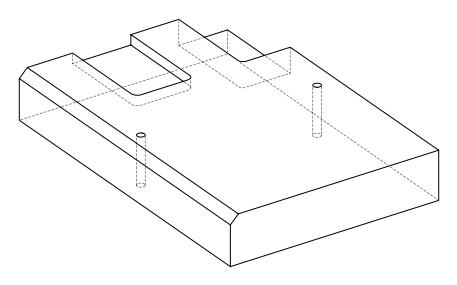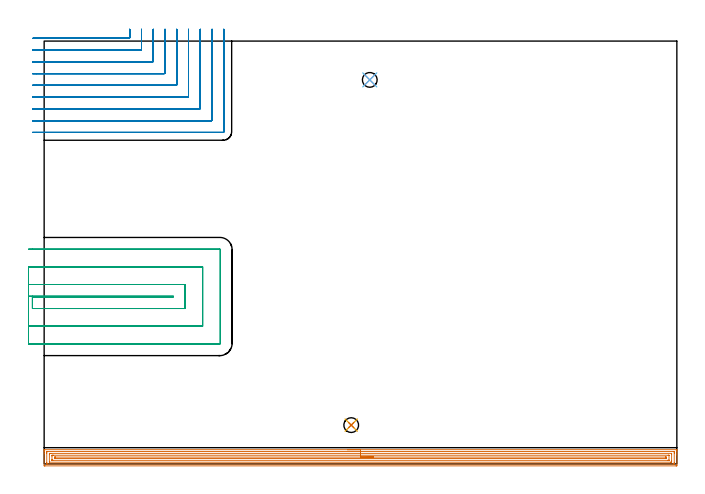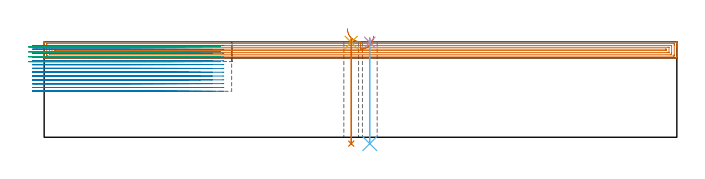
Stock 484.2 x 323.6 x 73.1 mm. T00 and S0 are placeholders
(PLAN: 7 operations, 4 tool changes, 70.5 min)
(1 AREA_MILL | FG_CHAMFER_SURFACE | UGT0205_001 | 19.59 min | 37216 mm3)
(2 MILL_CORNER_NOTCH_RECTANGULAR | CORNER_NOTCH_RECTANGULAR | NXT0201_011 | Follow Part, ap 3, ae 75% | 39.33 min | 412428 mm3)
(3 MILL_SLOT | SLOT_PARTIAL_RECTANGULAR | UGT0201_100 | Follow Part, ap 4.5, ae 75% | 10.9 min | 197076 mm3)
(4 SPOT_DRILL | STEP1HOLE | NXT0321_9005460120000 | 0.03 min | 1 mm3)
(5 SPOT_DRILL_1 | STEP1HOLE_1 | NXT0321_9005460120000 | 0.03 min | 8 mm3)
(6 DRILL_THROUGH_HOLE_INTO_CENTER | STEP1HOLE | UGT0301_508 | 0.32 min | 7280 mm3)
(7 DRILL_THROUGH_HOLE_INTO_CENTER_1 | STEP1HOLE_1 | UGT0301_508 | 0.32 min | 7321 mm3)
(TOOL UGT0205_001 | Chamfer Mill 20 x 3 x 45 deg. | D20 FL50 Z2)
(TOOL NXT0201_011 | ENDMILL 12mm [2P460-1200-NA 1630] | D12 FL38 Z6)
(TOOL UGT0201_100 | End Mill 18 mm | D18 FL22 Z2)
(TOOL NXT0321_9005460120000 | NC Spot Drill, 142deg, 12mm, Carbide, Uncoated | D12 PA142 FL30 Z2)
(TOOL UGT0301_508 | Carbide Drill 11.3 mm | D11.3 PA118 FL94 Z2)
(OP 1 AREA_MILL)
G17 G21 G94 G90
T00 M6
G54
G17 G0 G90 X232.099 Y10.896 S1061 M3
G43 Z83.1 H0
Z83.096
G94 G1 X232.137 Z82.225 F250.
X232.251 Z81.36
X232.44 Z80.508
X232.702 Z79.676
X233.036 Z78.87
X233.439 Z78.096
X233.907 Z77.361
X234.438 Z76.669
X235.028 Z76.025
X235.671 Z75.436
X236.363 Z74.905
X237.099 Z74.436
X237.873 Z74.033
X238.679 Z73.7
X239.511 Y10.897 Z73.437
X240.363 Z73.248
X241.227 Z73.135
X242.099 Z73.097
X484.015 Y10.9 Z73.1
X484.192 Y10.897 Z73.088
X484.194 Y10.891 Z73.082
X484.2 Y10.517 Z72.716
Y10.281 Z72.481
Y9.553 Z71.748
Y8.307 Z70.504
Y6.906 Z69.102
Y-0.776 Z61.421
X484.197 Y-1.035 Z61.162
X484.19 Y-1.492 Z60.706
X484.035 Y-1.496 Z60.702
X483.568 Y-1.5 Z60.7
X0.632
X0.204 Y-1.496 Z60.702
X0.01 Y-1.492 Z60.706
X0. Y-1.295 Z60.903
Y7.788 Z69.983
Y9.189 Z71.385
Y9.553 Z71.748
Y10.281 Z72.481
Y10.517 Z72.716
Y10.88 Z73.071
X0.067 Y10.894 Z73.088
X0.077 Y10.895 Z73.089
X0.095 Z73.091
X0.181 Y10.893 Z73.093
X242.099 Y10.897 Z73.097
Y9.482 Z71.682
X481.78 Y9.485 Z71.685
X481.849
X482.162 Y9.479 Z71.679
X482.19 Y9.377 Z71.577
X482.197 Y9.142 Z71.342
X482.199 Y8.671 Z70.871
X482.2 Y8.256 Z70.456
Y1.197 Z63.397
X482.198 Y0.729 Z62.929
X482.195 Y0.319 Z62.519
X482.183 Y-0.079 Z62.121
X481.78 Y-0.085 Z62.115
X481.711
X2.42
X2.351
X2.038 Y-0.079 Z62.121
X2.01 Y0.023 Z62.223
X2.003 Y0.258 Z62.458
X2.001 Y0.729 Z62.929
X2. Y1.144 Z63.344
Y8.203 Z70.403
X2.002 Y8.671 Z70.871
X2.006 Y9.079 Z71.279
X2.021 Y9.472 Z71.672
X2.42 Y9.478 Z71.678
X2.496
X242.099 Y9.482 Z71.682
Y8.068 Z70.268
X480.087 Y8.071 Z70.271
X480.163 Y8.07 Z70.27
X480.185 Y8.068 Z70.268
X480.19 Y8.065 Z70.265
X480.194 Y8.053 Z70.253
X480.197 Y7.994 Z70.194
X480.199 Y7.788 Z69.988
X480.2 Y7.582 Z69.782
Y2.288 Z64.488
X480.198 Y1.612 Z63.812
X480.196 Y1.409 Z63.609
X480.19 Y1.343 Z63.543
X480.133 Y1.335 Z63.535
X479.991 Y1.333 Z63.533
X479.383 Y1.329 Z63.529
X4.113
X4.037 Y1.33 Z63.53
X4.014 Y1.332 Z63.532
X4.01 Y1.335 Z63.535
X4.006 Y1.347 Z63.547
X4.003 Y1.406 Z63.606
X4.001 Y1.612 Z63.812
X4. Y1.818 Z64.018
Y7.112 Z69.312
X4.002 Y7.788 Z69.988
X4.004 Y7.99 Z70.19
X4.01 Y8.056 Z70.256
X4.07 Y8.059 Z70.259
X4.209 Y8.061 Z70.261
X4.824 Y8.064 Z70.264
X5.103 Y8.065 Z70.265
X242.099 Y8.068 Z70.268
Y6.654 Z68.854
X477.56 Y6.657 Z68.857
X478.06 Y6.654 Z68.854
X478.174 Y6.651 Z68.851
X478.19 Y6.649 Z68.849
X478.193 Y6.628 Z68.828
X478.197 Y6.573 Z68.773
X478.199 Y6.464 Z68.664
Y2.936 Z65.136
X478.197 Y2.826 Z65.026
X478.193 Y2.772 Z64.972
X478.19 Y2.751 Z64.951
X478.163 Y2.749 Z64.949
X477.948 Y2.745 Z64.945
X477.308 Y2.743 Z64.943
X477.056
X6.64
X6.14 Y2.746 Z64.946
X6.026 Y2.749 Z64.949
X6.01 Y2.751 Z64.951
X6.007 Y2.772 Z64.972
X6.003 Y2.827 Z65.027
X6.001 Y2.936 Z65.136
X6. Y3.374 Z65.574
Y6.021 Z68.221
X6.002 Y6.464 Z68.664
X6.006 Y6.573 Z68.773
X6.01 Y6.627 Z68.827
X6.016 Y6.644 Z68.844
X6.046 Y6.645 Z68.845
X6.259 Y6.648 Z68.848
X6.892 Y6.65 Z68.85
X7.151
X242.099 Y6.654 Z68.854
Y5.24 Z67.44
X475.519 Y5.243 Z67.443
X475.622 Y5.242 Z67.442
X475.829 Y5.238 Z67.438
X476.19 Y5.23 Z67.43
X476.192 Y5.141 Z67.341
X476.198 Y4.472 Z66.672
X476.193 Y4.259 Z66.459
X476.19 Y4.177 Z66.377
X476.175 Y4.164 Z66.364
X476.07 Y4.161 Z66.361
X475.933 Y4.158 Z66.358
X475.726 Y4.157 Z66.357
X475.623
X8.681
X8.577 Y4.158 Z66.358
X8.371 Y4.162 Z66.362
X8.01 Y4.17 Z66.37
X8.008 Y4.259 Z66.459
X8.002 Y4.928 Z67.128
X8.007 Y5.141 Z67.341
X8.01 Y5.218 Z67.418
X8.295 Y5.229 Z67.429
X8.488 Y5.234 Z67.434
X8.585 Y5.236 Z67.436
X242.099 Y5.24 Z67.44
X242.971 Z67.478
X243.836 Z67.592
X244.687 Z67.78
X245.519 Z68.043
X246.325 Z68.377
X247.099 Z68.779
X247.835 Z69.248
X248.527 Z69.779
X249.17 Z70.369
X249.759 Z71.012
X250.291 Z71.704
X250.759 Z72.44
X251.162 Z73.214
X251.496 Z74.02
X251.758 Z74.852
X251.947 Z75.703
X252.061 Z76.568
X252.099 Z77.44
G0 Z83.1
M5
M2
(OP 2 MILL_CORNER_NOTCH_RECTANGULAR)
G17 G21 G94 G90
T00 M6
G54
G17 G0 G90 X-8.621 Y325.7 S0 M3
G43 Z83.1 H1
Z70.185
G94 G1 X-5.621 F250.
X64.906 F500.
G3 X65.5 Y326.294 R0.6
G1 Y329.6
Y332.6 F250.
G0 Z83.1
X-9. Y316.7
Z70.185
G1 X-6.
X73.906 F500.
G3 X74.5 Y317.294 R0.6
G1 Y329.6
Y332.6 F250.
G0 Z83.1
X-9. Y307.7
Z70.185
G1 X-6.
X82.905 F500.
G3 X83.5 Y308.295 R0.6
G1 Y329.6
Y332.6 F250.
G0 Z83.1
X-9. Y298.7
Z70.185
G1 X-6.
X91.905 F500.
G3 X92.5 Y299.295 R0.6
G1 Y329.6
Y332.6 F250.
G0 Z83.1
X-9. Y289.7
Z70.185
G1 X-6.
X100.905 F500.
G3 X101.5 Y290.295 R0.6
G1 Y329.6
Y332.6 F250.
G0 Z83.1
X-9. Y280.7
Z70.185
G1 X-6.
X109.905 F500.
G3 X110.5 Y281.295 R0.6
G1 Y329.6
Y332.6 F250.
G0 Z83.1
X-9. Y271.7
Z70.185
G1 X-6.
X118.904 F500.
G3 X119.5 Y272.296 R0.6
G1 Y329.6
Y332.6 F250.
G0 Z83.1
X-9. Y262.7
Z70.185
G1 X-6.
X127.904 F500.
G3 X128.5 Y263.296 R0.6
G1 Y329.6
Y332.6 F250.
G0 Z83.1
X-9. Y253.7
Z70.185
G1 X-6.
X136.9 F500.
G3 X137.5 Y254.3 R0.6
G1 Y329.6
Y332.6 F250.
G0 Z83.1
X-8.621 Y325.7
Z67.269
G1 X-5.621
X64.906 F500.
G3 X65.5 Y326.294 R0.6
G1 Y329.6
Y332.6 F250.
G0 Z83.1
X-9. Y316.7
Z67.269
G1 X-6.
X73.906 F500.
G3 X74.5 Y317.294 R0.6
G1 Y329.6
Y332.6 F250.
G0 Z83.1
X-9. Y307.7
Z67.269
G1 X-6.
X82.905 F500.
G3 X83.5 Y308.295 R0.6
G1 Y329.6
Y332.6 F250.
G0 Z83.1
X-9. Y298.7
Z67.269
G1 X-6.
X91.905 F500.
G3 X92.5 Y299.295 R0.6
G1 Y329.6
Y332.6 F250.
G0 Z83.1
X-9. Y289.7
Z67.269
G1 X-6.
X100.905 F500.
G3 X101.5 Y290.295 R0.6
G1 Y329.6
Y332.6 F250.
G0 Z83.1
X-9. Y280.7
Z67.269
G1 X-6.
X109.905 F500.
G3 X110.5 Y281.295 R0.6
G1 Y329.6
Y332.6 F250.
G0 Z83.1
X-9. Y271.7
Z67.269
G1 X-6.
X118.904 F500.
G3 X119.5 Y272.296 R0.6
G1 Y329.6
Y332.6 F250.
G0 Z83.1
X-9. Y262.7
Z67.269
G1 X-6.
X127.904 F500.
G3 X128.5 Y263.296 R0.6
G1 Y329.6
Y332.6 F250.
G0 Z83.1
X-9. Y253.7
Z67.269
G1 X-6.
X136.9 F500.
G3 X137.5 Y254.3 R0.6
G1 Y329.6
Y332.6 F250.
G0 Z83.1
X-8.621 Y325.7
Z64.354
G1 X-5.621
X64.906 F500.
G3 X65.5 Y326.294 R0.6
G1 Y329.6
Y332.6 F250.
G0 Z83.1
X-9. Y316.7
Z64.354
G1 X-6.
X73.906 F500.
G3 X74.5 Y317.294 R0.6
G1 Y329.6
Y332.6 F250.
G0 Z83.1
X-9. Y307.7
Z64.354
G1 X-6.
X82.905 F500.
G3 X83.5 Y308.295 R0.6
G1 Y329.6
Y332.6 F250.
G0 Z83.1
X-9. Y298.7
Z64.354
G1 X-6.
X91.905 F500.
G3 X92.5 Y299.295 R0.6
G1 Y329.6
Y332.6 F250.
G0 Z83.1
X-9. Y289.7
Z64.354
G1 X-6.
X100.905 F500.
G3 X101.5 Y290.295 R0.6
G1 Y329.6
Y332.6 F250.
G0 Z83.1
X-9. Y280.7
Z64.354
G1 X-6.
X109.905 F500.
G3 X110.5 Y281.295 R0.6
G1 Y329.6
Y332.6 F250.
G0 Z83.1
X-9. Y271.7
Z64.354
G1 X-6.
X118.904 F500.
G3 X119.5 Y272.296 R0.6
G1 Y329.6
Y332.6 F250.
G0 Z83.1
X-9. Y262.7
Z64.354
G1 X-6.
X127.904 F500.
G3 X128.5 Y263.296 R0.6
G1 Y329.6
Y332.6 F250.
G0 Z83.1
X-9. Y253.7
Z64.354
G1 X-6.
X136.9 F500.
G3 X137.5 Y254.3 R0.6
G1 Y329.6
Y332.6 F250.
G0 Z83.1
X-8.621 Y325.7
Z61.438
G1 X-5.621
X64.906 F500.
G3 X65.5 Y326.294 R0.6
G1 Y329.6
Y332.6 F250.
G0 Z83.1
X-9. Y316.7
Z61.438
G1 X-6.
X73.906 F500.
G3 X74.5 Y317.294 R0.6
G1 Y329.6
Y332.6 F250.
G0 Z83.1
X-9. Y307.7
Z61.438
G1 X-6.
X82.905 F500.
G3 X83.5 Y308.295 R0.6
G1 Y329.6
Y332.6 F250.
G0 Z83.1
X-9. Y298.7
Z61.438
G1 X-6.
X91.905 F500.
G3 X92.5 Y299.295 R0.6
G1 Y329.6
Y332.6 F250.
G0 Z83.1
X-9. Y289.7
Z61.438
G1 X-6.
X100.905 F500.
G3 X101.5 Y290.295 R0.6
G1 Y329.6
Y332.6 F250.
G0 Z83.1
X-9. Y280.7
Z61.438
G1 X-6.
X109.905 F500.
G3 X110.5 Y281.295 R0.6
G1 Y329.6
Y332.6 F250.
G0 Z83.1
X-9. Y271.7
Z61.438
G1 X-6.
X118.904 F500.
G3 X119.5 Y272.296 R0.6
G1 Y329.6
Y332.6 F250.
G0 Z83.1
X-9. Y262.7
Z61.438
G1 X-6.
X127.904 F500.
G3 X128.5 Y263.296 R0.6
G1 Y329.6
Y332.6 F250.
G0 Z83.1
X-9. Y253.7
Z61.438
G1 X-6.
X136.9 F500.
G3 X137.5 Y254.3 R0.6
G1 Y329.6
Y332.6 F250.
G0 Z83.1
X-8.621 Y325.7
Z58.523
G1 X-5.621
X64.906 F500.
G3 X65.5 Y326.294 R0.6
G1 Y329.6
Y332.6 F250.
G0 Z83.1
X-9. Y316.7
Z58.523
G1 X-6.
X73.906 F500.
G3 X74.5 Y317.294 R0.6
G1 Y329.6
Y332.6 F250.
G0 Z83.1
X-9. Y307.7
Z58.523
G1 X-6.
X82.905 F500.
G3 X83.5 Y308.295 R0.6
G1 Y329.6
Y332.6 F250.
G0 Z83.1
X-9. Y298.7
Z58.523
G1 X-6.
X91.905 F500.
G3 X92.5 Y299.295 R0.6
G1 Y329.6
Y332.6 F250.
G0 Z83.1
X-9. Y289.7
Z58.523
G1 X-6.
X100.905 F500.
G3 X101.5 Y290.295 R0.6
G1 Y329.6
Y332.6 F250.
G0 Z83.1
X-9. Y280.7
Z58.523
G1 X-6.
X109.905 F500.
G3 X110.5 Y281.295 R0.6
G1 Y329.6
Y332.6 F250.
G0 Z83.1
X-9. Y271.7
Z58.523
G1 X-6.
X118.904 F500.
G3 X119.5 Y272.296 R0.6
G1 Y329.6
Y332.6 F250.
G0 Z83.1
X-9. Y262.7
Z58.523
G1 X-6.
X127.904 F500.
G3 X128.5 Y263.296 R0.6
G1 Y329.6
Y332.6 F250.
G0 Z83.1
X-9. Y253.7
Z58.523
G1 X-6.
X136.9 F500.
G3 X137.5 Y254.3 R0.6
G1 Y329.6
Y332.6 F250.
G0 Z83.1
X-8.621 Y325.7
Z55.608
G1 X-5.621
X64.906 F500.
G3 X65.5 Y326.294 R0.6
G1 Y329.6
Y332.6 F250.
G0 Z83.1
X-9. Y316.7
Z55.608
G1 X-6.
X73.906 F500.
G3 X74.5 Y317.294 R0.6
G1 Y329.6
Y332.6 F250.
G0 Z83.1
X-9. Y307.7
Z55.608
G1 X-6.
X82.905 F500.
G3 X83.5 Y308.295 R0.6
G1 Y329.6
Y332.6 F250.
G0 Z83.1
X-9. Y298.7
Z55.608
G1 X-6.
X91.905 F500.
G3 X92.5 Y299.295 R0.6
G1 Y329.6
Y332.6 F250.
G0 Z83.1
X-9. Y289.7
Z55.608
G1 X-6.
X100.905 F500.
G3 X101.5 Y290.295 R0.6
G1 Y329.6
Y332.6 F250.
G0 Z83.1
X-9. Y280.7
Z55.608
G1 X-6.
X109.905 F500.
G3 X110.5 Y281.295 R0.6
G1 Y329.6
Y332.6 F250.
G0 Z83.1
X-9. Y271.7
Z55.608
G1 X-6.
X118.904 F500.
G3 X119.5 Y272.296 R0.6
G1 Y329.6
Y332.6 F250.
G0 Z83.1
X-9. Y262.7
Z55.608
G1 X-6.
X127.904 F500.
G3 X128.5 Y263.296 R0.6
G1 Y329.6
Y332.6 F250.
G0 Z83.1
X-9. Y253.7
Z55.608
G1 X-6.
X136.9 F500.
G3 X137.5 Y254.3 R0.6
G1 Y329.6
Y332.6 F250.
G0 Z83.1
X-8.621 Y325.7
Z52.692
G1 X-5.621
X64.906 F500.
G3 X65.5 Y326.294 R0.6
G1 Y329.6
Y332.6 F250.
G0 Z83.1
X-9. Y316.7
Z52.692
G1 X-6.
X73.906 F500.
G3 X74.5 Y317.294 R0.6
G1 Y329.6
Y332.6 F250.
G0 Z83.1
X-9. Y307.7
Z52.692
G1 X-6.
X82.905 F500.
G3 X83.5 Y308.295 R0.6
G1 Y329.6
Y332.6 F250.
G0 Z83.1
X-9. Y298.7
Z52.692
G1 X-6.
X91.905 F500.
G3 X92.5 Y299.295 R0.6
G1 Y329.6
Y332.6 F250.
G0 Z83.1
X-9. Y289.7
Z52.692
G1 X-6.
X100.905 F500.
G3 X101.5 Y290.295 R0.6
G1 Y329.6
Y332.6 F250.
G0 Z83.1
X-9. Y280.7
Z52.692
G1 X-6.
X109.905 F500.
G3 X110.5 Y281.295 R0.6
G1 Y329.6
Y332.6 F250.
G0 Z83.1
X-9. Y271.7
Z52.692
G1 X-6.
X118.904 F500.
G3 X119.5 Y272.296 R0.6
G1 Y329.6
Y332.6 F250.
G0 Z83.1
X-9. Y262.7
Z52.692
G1 X-6.
X127.904 F500.
G3 X128.5 Y263.296 R0.6
G1 Y329.6
Y332.6 F250.
G0 Z83.1
X-9. Y253.7
Z52.692
G1 X-6.
X136.9 F500.
G3 X137.5 Y254.3 R0.6
G1 Y329.6
Y332.6 F250.
G0 Z83.1
X-8.621 Y325.7
Z49.777
G1 X-5.621
X64.906 F500.
G3 X65.5 Y326.294 R0.6
G1 Y329.6
Y332.6 F250.
G0 Z83.1
X-9. Y316.7
Z49.777
G1 X-6.
X73.906 F500.
G3 X74.5 Y317.294 R0.6
G1 Y329.6
Y332.6 F250.
G0 Z83.1
X-9. Y307.7
Z49.777
G1 X-6.
X82.905 F500.
G3 X83.5 Y308.295 R0.6
G1 Y329.6
Y332.6 F250.
G0 Z83.1
X-9. Y298.7
Z49.777
G1 X-6.
X91.905 F500.
G3 X92.5 Y299.295 R0.6
G1 Y329.6
Y332.6 F250.
G0 Z83.1
X-9. Y289.7
Z49.777
G1 X-6.
X100.905 F500.
G3 X101.5 Y290.295 R0.6
G1 Y329.6
Y332.6 F250.
G0 Z83.1
X-9. Y280.7
Z49.777
G1 X-6.
X109.905 F500.
G3 X110.5 Y281.295 R0.6
G1 Y329.6
Y332.6 F250.
G0 Z83.1
X-9. Y271.7
Z49.777
G1 X-6.
X118.904 F500.
G3 X119.5 Y272.296 R0.6
G1 Y329.6
Y332.6 F250.
G0 Z83.1
X-9. Y262.7
Z49.777
G1 X-6.
X127.904 F500.
G3 X128.5 Y263.296 R0.6
G1 Y329.6
Y332.6 F250.
G0 Z83.1
X-9. Y253.7
Z49.777
G1 X-6.
X136.9 F500.
G3 X137.5 Y254.3 R0.6
G1 Y329.6
Y332.6 F250.
G0 Z83.1
X-8.621 Y325.7
Z46.862
G1 X-5.621
X64.906 F500.
G3 X65.5 Y326.294 R0.6
G1 Y329.6
Y332.6 F250.
G0 Z83.1
X-9. Y316.7
Z46.862
G1 X-6.
X73.906 F500.
G3 X74.5 Y317.294 R0.6
G1 Y329.6
Y332.6 F250.
G0 Z83.1
X-9. Y307.7
Z46.862
G1 X-6.
X82.905 F500.
G3 X83.5 Y308.295 R0.6
G1 Y329.6
Y332.6 F250.
G0 Z83.1
X-9. Y298.7
Z46.862
G1 X-6.
X91.905 F500.
G3 X92.5 Y299.295 R0.6
G1 Y329.6
Y332.6 F250.
G0 Z83.1
X-9. Y289.7
Z46.862
G1 X-6.
X100.905 F500.
G3 X101.5 Y290.295 R0.6
G1 Y329.6
Y332.6 F250.
G0 Z83.1
X-9. Y280.7
Z46.862
G1 X-6.
X109.905 F500.
G3 X110.5 Y281.295 R0.6
G1 Y329.6
Y332.6 F250.
G0 Z83.1
X-9. Y271.7
Z46.862
G1 X-6.
X118.904 F500.
G3 X119.5 Y272.296 R0.6
G1 Y329.6
Y332.6 F250.
G0 Z83.1
X-9. Y262.7
Z46.862
G1 X-6.
X127.904 F500.
G3 X128.5 Y263.296 R0.6
G1 Y329.6
Y332.6 F250.
G0 Z83.1
X-9. Y253.7
Z46.862
G1 X-6.
X136.9 F500.
G3 X137.5 Y254.3 R0.6
G1 Y329.6
Y332.6 F250.
G0 Z83.1
X-8.621 Y325.7
Z43.946
G1 X-5.621
X64.906 F500.
G3 X65.5 Y326.294 R0.6
G1 Y329.6
Y332.6 F250.
G0 Z83.1
X-9. Y316.7
Z43.946
G1 X-6.
X73.906 F500.
G3 X74.5 Y317.294 R0.6
G1 Y329.6
Y332.6 F250.
G0 Z83.1
X-9. Y307.7
Z43.946
G1 X-6.
X82.905 F500.
G3 X83.5 Y308.295 R0.6
G1 Y329.6
Y332.6 F250.
G0 Z83.1
X-9. Y298.7
Z43.946
G1 X-6.
X91.905 F500.
G3 X92.5 Y299.295 R0.6
G1 Y329.6
Y332.6 F250.
G0 Z83.1
X-9. Y289.7
Z43.946
G1 X-6.
X100.905 F500.
G3 X101.5 Y290.295 R0.6
G1 Y329.6
Y332.6 F250.
G0 Z83.1
X-9. Y280.7
Z43.946
G1 X-6.
X109.905 F500.
G3 X110.5 Y281.295 R0.6
G1 Y329.6
Y332.6 F250.
G0 Z83.1
X-9. Y271.7
Z43.946
G1 X-6.
X118.904 F500.
G3 X119.5 Y272.296 R0.6
G1 Y329.6
Y332.6 F250.
G0 Z83.1
X-9. Y262.7
Z43.946
G1 X-6.
X127.904 F500.
G3 X128.5 Y263.296 R0.6
G1 Y329.6
Y332.6 F250.
G0 Z83.1
X-9. Y253.7
Z43.946
G1 X-6.
X136.9 F500.
G3 X137.5 Y254.3 R0.6
G1 Y329.6
Y332.6 F250.
G0 Z83.1
X-8.621 Y325.7
Z41.031
G1 X-5.621
X64.906 F500.
G3 X65.5 Y326.294 R0.6
G1 Y329.6
Y332.6 F250.
G0 Z83.1
X-9. Y316.7
Z41.031
G1 X-6.
X73.906 F500.
G3 X74.5 Y317.294 R0.6
G1 Y329.6
Y332.6 F250.
G0 Z83.1
X-9. Y307.7
Z41.031
G1 X-6.
X82.905 F500.
G3 X83.5 Y308.295 R0.6
G1 Y329.6
Y332.6 F250.
G0 Z83.1
X-9. Y298.7
Z41.031
G1 X-6.
X91.905 F500.
G3 X92.5 Y299.295 R0.6
G1 Y329.6
Y332.6 F250.
G0 Z83.1
X-9. Y289.7
Z41.031
G1 X-6.
X100.905 F500.
G3 X101.5 Y290.295 R0.6
G1 Y329.6
Y332.6 F250.
G0 Z83.1
X-9. Y280.7
Z41.031
G1 X-6.
X109.905 F500.
G3 X110.5 Y281.295 R0.6
G1 Y329.6
Y332.6 F250.
G0 Z83.1
X-9. Y271.7
Z41.031
G1 X-6.
X118.904 F500.
G3 X119.5 Y272.296 R0.6
G1 Y329.6
Y332.6 F250.
G0 Z83.1
X-9. Y262.7
Z41.031
G1 X-6.
X127.904 F500.
G3 X128.5 Y263.296 R0.6
G1 Y329.6
Y332.6 F250.
G0 Z83.1
X-9. Y253.7
Z41.031
G1 X-6.
X136.9 F500.
G3 X137.5 Y254.3 R0.6
G1 Y329.6
Y332.6 F250.
G0 Z83.1
X-8.621 Y325.7
Z38.115
G1 X-5.621
X64.906 F500.
G3 X65.5 Y326.294 R0.6
G1 Y329.6
Y332.6 F250.
G0 Z83.1
X-9. Y316.7
Z38.115
G1 X-6.
X73.906 F500.
G3 X74.5 Y317.294 R0.6
G1 Y329.6
Y332.6 F250.
G0 Z83.1
X-9. Y307.7
Z38.115
G1 X-6.
X82.905 F500.
G3 X83.5 Y308.295 R0.6
G1 Y329.6
Y332.6 F250.
G0 Z83.1
X-9. Y298.7
Z38.115
G1 X-6.
X91.905 F500.
G3 X92.5 Y299.295 R0.6
G1 Y329.6
Y332.6 F250.
G0 Z83.1
X-9. Y289.7
Z38.115
G1 X-6.
X100.905 F500.
G3 X101.5 Y290.295 R0.6
G1 Y329.6
Y332.6 F250.
G0 Z83.1
X-9. Y280.7
Z38.115
G1 X-6.
X109.905 F500.
G3 X110.5 Y281.295 R0.6
G1 Y329.6
Y332.6 F250.
G0 Z83.1
X-9. Y271.7
Z38.115
G1 X-6.
X118.904 F500.
G3 X119.5 Y272.296 R0.6
G1 Y329.6
Y332.6 F250.
G0 Z83.1
X-9. Y262.7
Z38.115
G1 X-6.
X127.904 F500.
G3 X128.5 Y263.296 R0.6
G1 Y329.6
Y332.6 F250.
G0 Z83.1
X-9. Y253.7
Z38.115
G1 X-6.
X136.9 F500.
G3 X137.5 Y254.3 R0.6
G1 Y329.6
Y332.6 F250.
G0 Z83.1
X-8.621 Y325.7
Z35.2
G1 X-5.621
X64.906 F500.
G3 X65.5 Y326.294 R0.6
G1 Y329.6
Y332.6 F250.
G0 Z83.1
X-9. Y316.7
Z35.2
G1 X-6.
X73.906 F500.
G3 X74.5 Y317.294 R0.6
G1 Y329.6
Y332.6 F250.
G0 Z83.1
X-9. Y307.7
Z35.2
G1 X-6.
X82.905 F500.
G3 X83.5 Y308.295 R0.6
G1 Y329.6
Y332.6 F250.
G0 Z83.1
X-9. Y298.7
Z35.2
G1 X-6.
X91.905 F500.
G3 X92.5 Y299.295 R0.6
G1 Y329.6
Y332.6 F250.
G0 Z83.1
X-9. Y289.7
Z35.2
G1 X-6.
X100.905 F500.
G3 X101.5 Y290.295 R0.6
G1 Y329.6
Y332.6 F250.
G0 Z83.1
X-9. Y280.7
Z35.2
G1 X-6.
X109.905 F500.
G3 X110.5 Y281.295 R0.6
G1 Y329.6
Y332.6 F250.
G0 Z83.1
X-9. Y271.7
Z35.2
G1 X-6.
X118.904 F500.
G3 X119.5 Y272.296 R0.6
G1 Y329.6
Y332.6 F250.
G0 Z83.1
X-9. Y262.7
Z35.2
G1 X-6.
X127.904 F500.
G3 X128.5 Y263.296 R0.6
G1 Y329.6
Y332.6 F250.
G0 Z83.1
X-9. Y253.7
Z35.2
G1 X-6.
X136.9 F500.
G3 X137.5 Y254.3 R0.6
G1 Y329.6
Y332.6 F250.
G0 Z83.1
M5
M2
(OP 3 MILL_SLOT)
G17 G21 G94 G90
T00 M6
G54
G17 G0 G90 X-12. Y128.3 S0 M3
G43 Z83.1 H0
Z69.3
G94 G1 X-9. F250.
X98.8 F500.
Y127.9
X-9.
Y118.9
X107.8
Y137.3
X-9.
X-12. F250.
Y105.4
X-9.
X121.3 F500.
Y150.8
X-9.
X-12. F250.
Y91.9
X-9.
X134.5 F500.
G3 X134.8 Y92.2 R0.3
G1 Y164.
G3 X134.5 Y164.3 R0.3
G1 X-9.
X-12. F250.
G0 Y128.3 Z65.5
G1 X-9.
X98.8 F500.
Y127.9
X-9.
Y118.9
X107.8
Y137.3
X-9.
X-12. F250.
Y105.4
X-9.
X121.3 F500.
Y150.8
X-9.
X-12. F250.
Y91.9
X-9.
X134.5 F500.
G3 X134.8 Y92.2 R0.3
G1 Y164.
G3 X134.5 Y164.3 R0.3
G1 X-9.
X-12. F250.
G0 Y128.3 Z61.7
G1 X-9.
X98.8 F500.
Y127.9
X-9.
Y118.9
X107.8
Y137.3
X-9.
X-12. F250.
Y105.4
X-9.
X121.3 F500.
Y150.8
X-9.
X-12. F250.
Y91.9
X-9.
X134.5 F500.
G3 X134.8 Y92.2 R0.3
G1 Y164.
G3 X134.5 Y164.3 R0.3
G1 X-9.
X-12. F250.
G0 Y128.3 Z57.9
G1 X-9.
X98.8 F500.
Y127.9
X-9.
Y118.9
X107.8
Y137.3
X-9.
X-12. F250.
Y105.4
X-9.
X121.3 F500.
Y150.8
X-9.
X-12. F250.
Y91.9
X-9.
X134.5 F500.
G3 X134.8 Y92.2 R0.3
G1 Y164.
G3 X134.5 Y164.3 R0.3
G1 X-9.
X-12. F250.
G0 Z83.1
M5
M2
(OP 4 SPOT_DRILL)
G17 G21 G94 G90
T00 M6
G54
G17 G0 G90 X249.2 Y293.9 S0 M3
G43 Z83.1 H0
G94 G81 G98 Z72.614 F250. R76.1
G80
M5
M2
(OP 5 SPOT_DRILL_1)
G17 G21 G94 G90
T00 M6
G54
G17 G0 G90 X235. Y29.7 S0 M3
G43 Z83.1 H0
G94 G81 G98 Z72.614 F250. R76.1
G80
M5
M2
(OP 6 DRILL_THROUGH_HOLE_INTO_CENTER)
G17 G21 G94 G90
T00 M6
G54
G17 G0 G90 X249.2 Y293.9 S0 M3
G43 Z83.1 H0
G94 G73 G98 Z-4.895 F250. Q11.142 R75.1
G80
M5
M2
(OP 7 DRILL_THROUGH_HOLE_INTO_CENTER_1)
G17 G21 G94 G90
T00 M6
G54
G17 G0 G90 X235. Y29.7 S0 M3
G43 Z83.1 H0
G94 G73 G98 Z-4.895 F250. Q11.142 R75.1
G80
M5
M2
